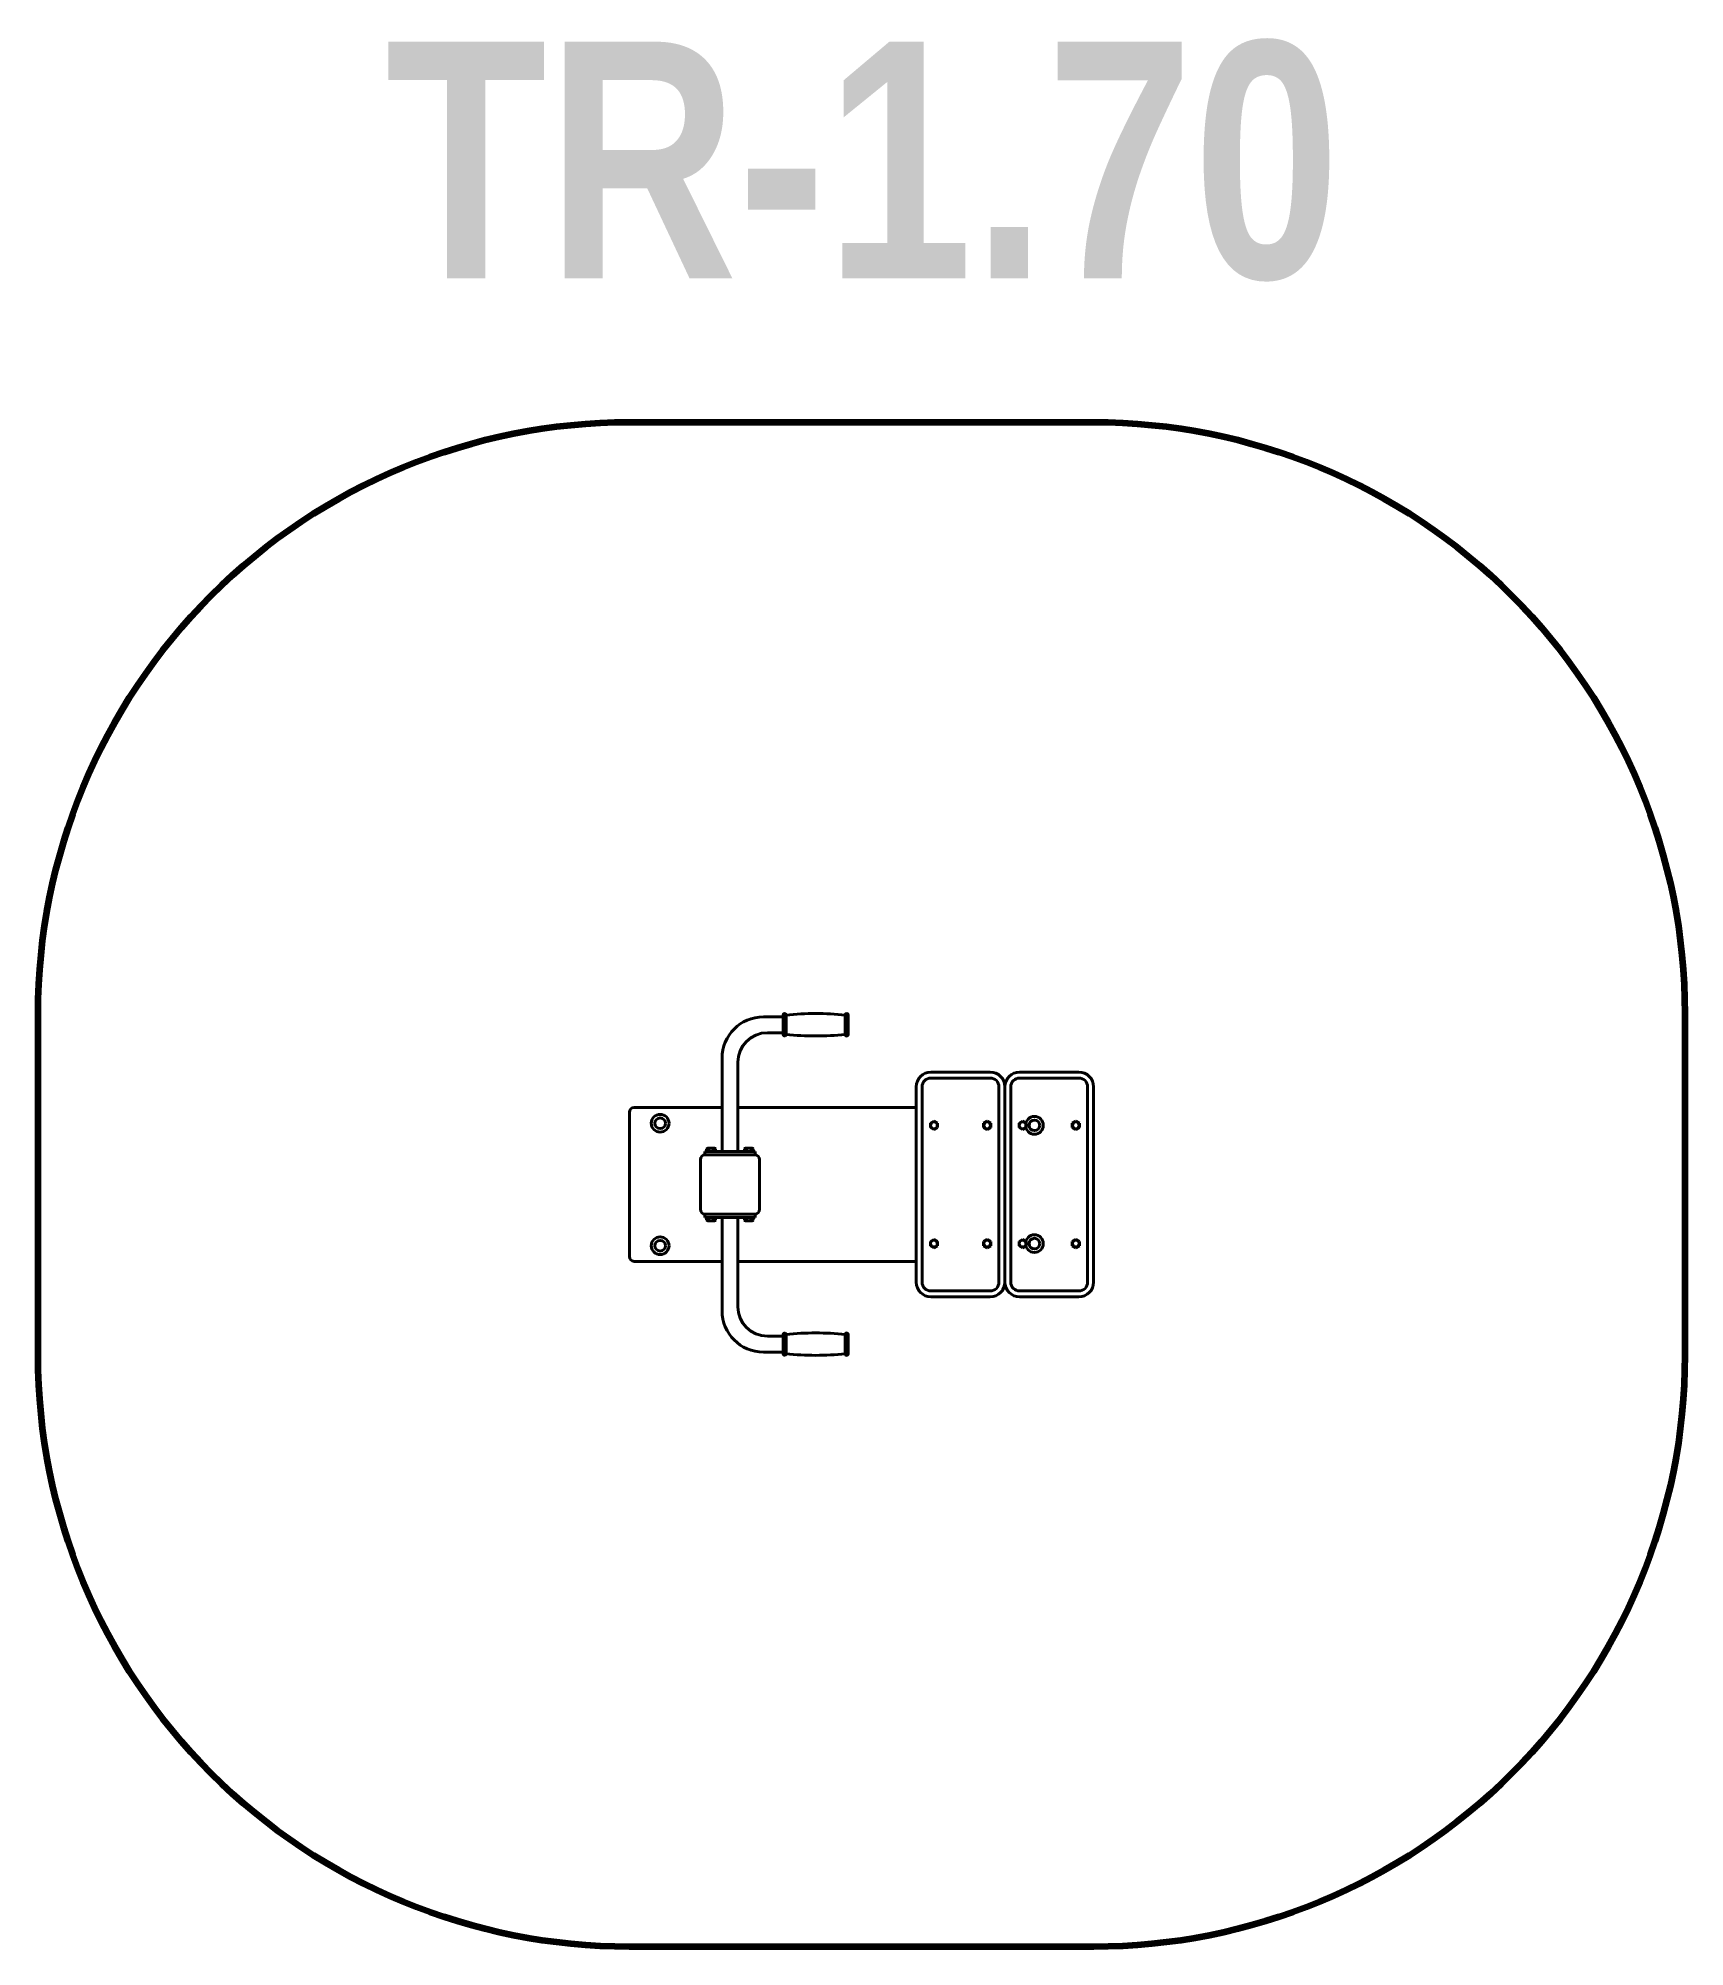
# Model space of a CAD drawing. Header units: millimetres. Extents: x 69987 to 72772, y 1247 to 4474.
import ezdxf

# ---------------------------------------------------------------- set-up
doc = ezdxf.new("R2010")
doc.units = ezdxf.units.MM
doc.set_wipeout_variables(frame=1)
doc.layers.add('DiKom', color=7, linetype='Continuous')
doc.styles.add('style1', font='arialbd.ttf', dxfattribs={"width": 0.8})

msp = doc.modelspace()

# ---------------------------------------------------------------- linework, layer by layer
at = {"layer": 'DiKom', "color": 7, "linetype": 'Continuous', "lineweight": 40}
for p, q in [((71213.9, 2819.1), (71247.3, 2819.1)), ((71247.3, 2789.2), (71247.3, 2822.2)), ((71252.3, 2789.2), (71252.3, 2822.2)), ((71352.3, 2789.2), (71352.3, 2822.2)), ((71357.3, 2789.2), (71357.3, 2822.2)), ((71247.3, 2792.3), (71220.7, 2792.3)), ((71143.9, 2749.1), (71143.9, 2591.7)), ((71170.7, 2742.3), (71170.7, 2591.7)), ((71597.3, 2725.7), (71497.3, 2725.7)), ((71497.3, 2715.7), (71597.3, 2715.7)), ((71647.3, 2725.7), (71747.3, 2725.7)), ((71747.3, 2715.7), (71647.3, 2715.7)), ((71472.3, 2700.7), (71472.3, 2370.7)), ((71622.3, 2370.7), (71622.3, 2700.7)), ((71622.3, 2370.7), (71622.3, 2700.7)), ((71772.3, 2700.7), (71772.3, 2370.7)), ((70987.3, 2657.7), (70987.3, 2535.7)), ((70995.3, 2665.7), (71039.3, 2665.7)), ((71009.8, 2665.7), (71064.3, 2665.7)), ((71064.3, 2665.7), (71143.9, 2665.7)), ((71064.3, 2665.7), (71143.9, 2665.7)), ((71170.7, 2665.7), (71348.9, 2665.7)), ((71339.8, 2665.7), (71472.3, 2665.7)), ((71375.7, 2665.7), (71472.3, 2665.7)), ((71375.7, 2665.7), (71472.3, 2665.7)), ((71114.8, 2591.7), (71199.8, 2591.7)), ((71114.8, 2591.7), (71114.8, 2585.7)), ((71199.3, 2585.7), (71115.3, 2585.7)), ((71119.2, 2597), (71117.8, 2596.2)), ((71117.8, 2596.2), (71117.8, 2591.7)), ((71117.8, 2591.7), (71125.3, 2591.7)), ((71125.3, 2597), (71119.2, 2597)), ((71121.6, 2596.2), (71121.6, 2591.7)), ((71125.3, 2597), (71131.5, 2597)), ((71132.8, 2591.7), (71125.3, 2591.7)), ((71129.1, 2596.2), (71129.1, 2591.7)), ((71131.5, 2597), (71132.8, 2596.2)), ((71132.8, 2596.2), (71132.8, 2591.7)), ((71183.2, 2597), (71181.8, 2596.2)), ((71181.8, 2596.2), (71181.8, 2591.7)), ((71181.8, 2591.7), (71189.3, 2591.7)), ((71189.3, 2597), (71183.2, 2597)), ((71185.6, 2596.2), (71185.6, 2591.7)), ((71189.3, 2597), (71195.5, 2597)), ((71196.8, 2591.7), (71189.3, 2591.7)), ((71193.1, 2596.2), (71193.1, 2591.7)), ((71195.5, 2597), (71196.8, 2596.2)), ((71196.8, 2596.2), (71196.8, 2591.7)), ((71199.8, 2591.7), (71199.8, 2585.7)), ((71107.3, 2577.7), (71107.3, 2493.7)), ((71207.3, 2493.7), (71207.3, 2577.7)), ((70987.3, 2535.7), (70987.3, 2413.7)), ((71114.8, 2479.7), (71114.8, 2485.7)), ((71115.3, 2485.7), (71199.3, 2485.7)), ((71199.8, 2479.7), (71199.8, 2485.7)), ((71114.8, 2479.7), (71199.8, 2479.7)), ((71117.8, 2475.2), (71117.8, 2479.7)), ((71117.8, 2479.7), (71125.3, 2479.7)), ((71119.2, 2474.4), (71117.8, 2475.2)), ((71125.3, 2474.4), (71119.2, 2474.4)), ((71121.6, 2475.2), (71121.6, 2479.7)), ((71132.8, 2479.7), (71125.3, 2479.7)), ((71125.3, 2474.4), (71131.5, 2474.4)), ((71129.1, 2475.2), (71129.1, 2479.7)), ((71131.5, 2474.4), (71132.8, 2475.2)), ((71132.8, 2475.2), (71132.8, 2479.7)), ((71143.9, 2322.3), (71143.9, 2479.7)), ((71170.7, 2329.1), (71170.7, 2479.7)), ((71181.8, 2475.2), (71181.8, 2479.7)), ((71181.8, 2479.7), (71189.3, 2479.7)), ((71183.2, 2474.4), (71181.8, 2475.2)), ((71189.3, 2474.4), (71183.2, 2474.4)), ((71185.6, 2475.2), (71185.6, 2479.7)), ((71196.8, 2479.7), (71189.3, 2479.7)), ((71189.3, 2474.4), (71195.5, 2474.4)), ((71193.1, 2475.2), (71193.1, 2479.7)), ((71195.5, 2474.4), (71196.8, 2475.2)), ((71196.8, 2475.2), (71196.8, 2479.7)), ((70995.3, 2405.7), (71039.3, 2405.7)), ((71009.8, 2405.7), (71143.9, 2405.7)), ((71064.3, 2405.7), (71143.9, 2405.7)), ((71064.3, 2405.7), (71143.9, 2405.7)), ((71170.7, 2405.7), (71472.3, 2405.7)), ((71375.7, 2405.7), (71472.3, 2405.7)), ((71582.3, 2355.7), (71497.3, 2355.7)), ((71582.3, 2345.7), (71497.3, 2345.7)), ((71512.3, 2355.7), (71597.3, 2355.7)), ((71512.3, 2345.7), (71597.3, 2345.7)), ((71732.3, 2355.7), (71647.3, 2355.7)), ((71732.3, 2345.7), (71647.3, 2345.7)), ((71662.3, 2355.7), (71747.3, 2355.7)), ((71662.3, 2345.7), (71747.3, 2345.7)), ((71247.3, 2279.1), (71220.7, 2279.1)), ((71247.3, 2282.2), (71247.3, 2249.2)), ((71252.3, 2282.2), (71252.3, 2249.2)), ((71352.3, 2282.2), (71352.3, 2249.2)), ((71357.3, 2282.2), (71357.3, 2249.2)), ((71213.9, 2252.3), (71247.3, 2252.3))]:
    msp.add_line(p, q, dxfattribs=at)
for centre, radius in [((71039.3, 2639.2), 15), ((71039.3, 2639.2), 9), ((71672.3, 2635.7), 15), ((71672.3, 2635.7), 9), ((71039.3, 2432.2), 15), ((71039.3, 2432.2), 9), ((71672.3, 2435.7), 15), ((71672.3, 2435.7), 9)]:
    msp.add_circle(centre, radius, dxfattribs=at)
for centre, radius, start, end in [((71213.9, 2749.1), 70, 90, 180), ((71249.8, 2822.2), 2.5, 0, 180), ((71302.3, 2323.5), 501.2, 84.2752, 95.7248), ((71354.8, 2822.2), 2.5, 0, 180), ((71220.7, 2742.3), 50, 90, 180), ((71249.8, 2789.2), 2.5, 180, 0), ((71302.3, 3288), 501.2, 264.2752, 275.7248), ((71354.8, 2789.2), 2.5, 180, 0), ((71497.3, 2700.7), 25, 90, 180), ((71497.3, 2700.7), 15, 90, 180), ((71597.3, 2700.7), 25, 0, 90), ((71597.3, 2700.7), 15, 0, 90), ((71647.3, 2700.7), 25, 90, 180), ((71647.3, 2700.7), 15, 90, 180), ((71747.3, 2700.7), 25, 0, 90), ((71747.3, 2700.7), 15, 0, 90), ((70995.3, 2657.7), 8, 90, 180), ((71115.3, 2577.7), 8, 90, 180), ((71119.8, 2594.3), 2.64, 46.7539, 119.0633), ((71125.3, 2587.5), 9.55, 90, 113.1373), ((71125.3, 2587.5), 9.55, 66.8627, 90), ((71130.9, 2594.3), 2.64, 60.9367, 133.2461), ((71183.8, 2594.3), 2.64, 46.7539, 119.0633), ((71189.3, 2587.5), 9.55, 90, 113.1373), ((71189.3, 2587.5), 9.55, 66.8627, 90), ((71194.9, 2594.3), 2.64, 60.9367, 133.2461), ((71199.3, 2577.7), 8, 0, 90), ((71115.3, 2493.7), 8, 180, 270), ((71199.3, 2493.7), 8, 270, 0), ((71119.8, 2477.1), 2.64, 240.9367, 313.2461), ((71125.3, 2484), 9.55, 246.8627, 270), ((71125.3, 2484), 9.55, 270, 293.1373), ((71130.9, 2477.1), 2.64, 226.7539, 299.0633), ((71183.8, 2477.1), 2.64, 240.9367, 313.2461), ((71189.3, 2484), 9.55, 246.8627, 270), ((71189.3, 2484), 9.55, 270, 293.1373), ((71194.9, 2477.1), 2.64, 226.7539, 299.0633), ((70995.3, 2413.7), 8, 180, 270), ((71497.3, 2370.7), 25, 180, 270), ((71497.3, 2370.7), 15, 180, 270), ((71597.3, 2370.7), 25, 270, 0), ((71597.3, 2370.7), 15, 270, 0), ((71597.3, 2370.7), 25, 319.4895, 0), ((71647.3, 2370.7), 25, 180, 220.5105), ((71647.3, 2370.7), 25, 180, 270), ((71647.3, 2370.7), 15, 180, 270), ((71747.3, 2370.7), 25, 270, 0), ((71747.3, 2370.7), 15, 270, 0), ((71220.7, 2329.1), 50, 180, 270), ((71213.9, 2322.3), 70, 180, 270), ((71249.8, 2282.2), 2.5, 0, 180), ((71302.3, 1783.5), 501.2, 84.2752, 95.7248), ((71354.8, 2282.2), 2.5, 0, 180), ((71249.8, 2249.2), 2.5, 180, 0), ((71302.3, 2748), 501.2, 264.2752, 275.7248), ((71354.8, 2249.2), 2.5, 180, 0)]:
    msp.add_arc(centre, radius, start, end, dxfattribs=at)

# ---------------------------------------------------------------- texts
at = {"layer": 'DiKom', "insert": (70574.7, 4468), "char_height": 400, "attachment_point": 1, "style": 'style1'}
msp.add_mtext_dynamic_manual_height_columns('TR-1.70', width=2518.219, gutter_width=2.09, heights=[0], dxfattribs=at)

# ---------------------------------------------------------------- wipeouts: each hides what was drawn before it
at = {"color": 7, "linetype": 'Continuous', "lineweight": 40}
for points in [[(71508.3, 2632.2), (71508.3, 2639.2), (71508.3, 2639.2), (71502.3, 2642.6), (71502.3, 2642.6), (71496.3, 2639.2), (71496.3, 2639.2), (71496.3, 2632.2), (71496.3, 2632.2), (71502.3, 2628.8), (71502.3, 2628.8)], [(71598.3, 2632.2), (71598.3, 2639.2), (71598.3, 2639.2), (71592.3, 2642.6), (71592.3, 2642.6), (71586.3, 2639.2), (71586.3, 2639.2), (71586.3, 2632.2), (71586.3, 2632.2), (71592.3, 2628.8), (71592.3, 2628.8)], [(71748.3, 2632.2), (71748.3, 2639.2), (71748.3, 2639.2), (71742.3, 2642.6), (71742.3, 2642.6), (71736.3, 2639.2), (71736.3, 2639.2), (71736.3, 2632.2), (71736.3, 2632.2), (71742.3, 2628.8), (71742.3, 2628.8)], [(71508.3, 2432.2), (71508.3, 2439.2), (71508.3, 2439.2), (71502.3, 2442.6), (71502.3, 2442.6), (71496.3, 2439.2), (71496.3, 2439.2), (71496.3, 2432.2), (71496.3, 2432.2), (71502.3, 2428.8), (71502.3, 2428.8)], [(71598.3, 2432.2), (71598.3, 2439.2), (71598.3, 2439.2), (71592.3, 2442.6), (71592.3, 2442.6), (71586.3, 2439.2), (71586.3, 2439.2), (71586.3, 2432.2), (71586.3, 2432.2), (71592.3, 2428.8), (71592.3, 2428.8)], [(71748.3, 2432.2), (71748.3, 2439.2), (71748.3, 2439.2), (71742.3, 2442.6), (71742.3, 2442.6), (71736.3, 2439.2), (71736.3, 2439.2), (71736.3, 2432.2), (71736.3, 2432.2), (71742.3, 2428.8), (71742.3, 2428.8)]]:
    msp.add_wipeout(points, dxfattribs=at).dxf.layer = 'DiKom'

# ---------------------------------------------------------------- next in the draw order: linework, layer by layer
at = {"layer": 'DiKom', "color": 7, "linetype": 'Continuous', "lineweight": 40}
for p, q in [((71482.3, 2370.7), (71482.3, 2700.7)), ((71612.3, 2700.7), (71612.3, 2370.7)), ((71762.3, 2370.7), (71762.3, 2700.7)), ((71496.3, 2639.2), (71502.3, 2642.6)), ((71496.3, 2632.2), (71496.3, 2639.2)), ((71502.3, 2628.8), (71496.3, 2632.2)), ((71502.3, 2642.6), (71508.3, 2639.2)), ((71508.3, 2632.2), (71502.3, 2628.8)), ((71508.3, 2639.2), (71508.3, 2632.2)), ((71586.3, 2639.2), (71592.3, 2642.6)), ((71586.3, 2632.2), (71586.3, 2639.2)), ((71592.3, 2628.8), (71586.3, 2632.2)), ((71592.3, 2642.6), (71598.3, 2639.2)), ((71598.3, 2632.2), (71592.3, 2628.8)), ((71598.3, 2639.2), (71598.3, 2632.2)), ((71742.3, 2642.6), (71736.3, 2639.2)), ((71736.3, 2639.2), (71736.3, 2632.2)), ((71736.3, 2632.2), (71742.3, 2628.8)), ((71748.3, 2639.2), (71742.3, 2642.6)), ((71742.3, 2628.8), (71748.3, 2632.2)), ((71748.3, 2632.2), (71748.3, 2639.2)), ((71496.3, 2439.2), (71502.3, 2442.6)), ((71496.3, 2432.2), (71496.3, 2439.2)), ((71502.3, 2428.8), (71496.3, 2432.2)), ((71502.3, 2442.6), (71508.3, 2439.2)), ((71508.3, 2432.2), (71502.3, 2428.8)), ((71508.3, 2439.2), (71508.3, 2432.2)), ((71586.3, 2439.2), (71592.3, 2442.6)), ((71586.3, 2432.2), (71586.3, 2439.2)), ((71592.3, 2428.8), (71586.3, 2432.2)), ((71592.3, 2442.6), (71598.3, 2439.2)), ((71598.3, 2432.2), (71592.3, 2428.8)), ((71598.3, 2439.2), (71598.3, 2432.2)), ((71742.3, 2442.6), (71736.3, 2439.2)), ((71736.3, 2439.2), (71736.3, 2432.2)), ((71736.3, 2432.2), (71742.3, 2428.8)), ((71748.3, 2439.2), (71742.3, 2442.6)), ((71742.3, 2428.8), (71748.3, 2432.2)), ((71748.3, 2432.2), (71748.3, 2439.2))]:
    msp.add_line(p, q, dxfattribs=at)
for centre in [(71502.3, 2635.7), (71592.3, 2635.7), (71742.3, 2635.7), (71502.3, 2435.7), (71592.3, 2435.7), (71742.3, 2435.7)]:
    msp.add_circle(centre, 5.7, dxfattribs=at)

# ---------------------------------------------------------------- next in the draw order: wipeouts: each hides what was drawn before it
at = {"color": 7, "linetype": 'Continuous', "lineweight": 40}
for points in [[(71658.3, 2632.2), (71658.3, 2639.2), (71658.3, 2639.2), (71652.3, 2642.6), (71652.3, 2642.6), (71646.3, 2639.2), (71646.3, 2639.2), (71646.3, 2632.2), (71646.3, 2632.2), (71652.3, 2628.8), (71652.3, 2628.8)], [(71658.3, 2432.2), (71658.3, 2439.2), (71658.3, 2439.2), (71652.3, 2442.6), (71652.3, 2442.6), (71646.3, 2439.2), (71646.3, 2439.2), (71646.3, 2432.2), (71646.3, 2432.2), (71652.3, 2428.8), (71652.3, 2428.8)]]:
    msp.add_wipeout(points, dxfattribs=at).dxf.layer = 'DiKom'

# ---------------------------------------------------------------- next in the draw order: linework, layer by layer
at = {"layer": 'DiKom', "color": 7, "linetype": 'Continuous', "lineweight": 40}
for p, q in [((71632.3, 2700.7), (71632.3, 2370.7)), ((71652.3, 2642.6), (71646.3, 2639.2)), ((71646.3, 2639.2), (71646.3, 2632.2)), ((71646.3, 2632.2), (71652.3, 2628.8)), ((71658.3, 2639.2), (71652.3, 2642.6)), ((71652.3, 2628.8), (71658.3, 2632.2)), ((71658.3, 2632.2), (71658.3, 2639.2)), ((71652.3, 2442.6), (71646.3, 2439.2)), ((71646.3, 2439.2), (71646.3, 2432.2)), ((71646.3, 2432.2), (71652.3, 2428.8)), ((71658.3, 2439.2), (71652.3, 2442.6)), ((71652.3, 2428.8), (71658.3, 2432.2)), ((71658.3, 2432.2), (71658.3, 2439.2))]:
    msp.add_line(p, q, dxfattribs=at)
at = {"layer": 'DiKom', "color": 3, "lineweight": 200}
msp.add_lwpolyline([(69987.3, 2246.7), (69987.3, 2824.7, -0.414214), (70987.3, 3824.7), (71772.3, 3824.7, -0.414214), (72772.3, 2824.7), (72772.3, 2246.7, -0.414214), (71772.3, 1246.7), (70987.3, 1246.7, -0.414214)], format="xyb", close=True, dxfattribs=at)
at = {"layer": 'DiKom', "color": 7, "linetype": 'Continuous', "lineweight": 40}
for centre in [(71652.3, 2635.7), (71652.3, 2435.7)]:
    msp.add_circle(centre, 5.7, dxfattribs=at)

doc.saveas('drawing.dxf')
